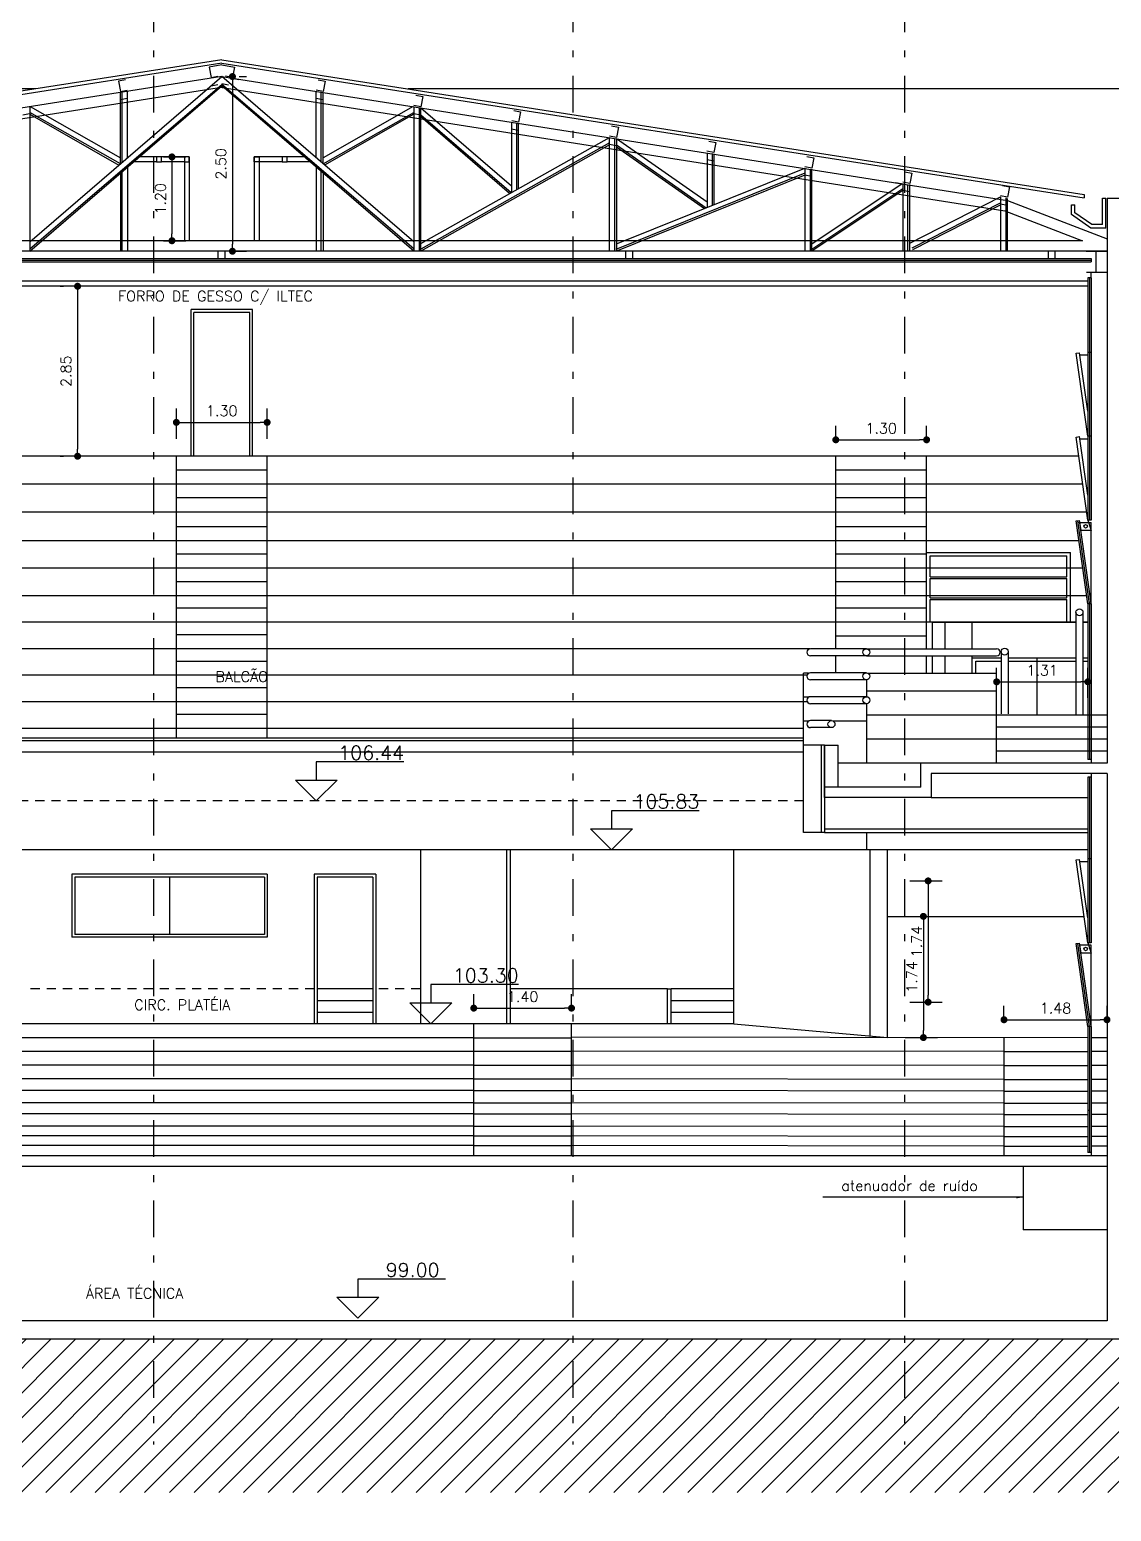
# Model space of a CAD drawing. Extents: x -14 to 107, y -33 to 53.
# Drawn here: x 22.32 to 37.81, y 16.69 to 37.89 of the extents above; entities that cross this region are included whole.
import ezdxf
from ezdxf.enums import TextEntityAlignment as Align

# ---------------------------------------------------------------- set-up
doc = ezdxf.new("R2010")
doc.units = 0
doc.header["$LTSCALE"] = 1.5
doc.header["$MEASUREMENT"] = 0
for name, pattern in [('DASHDOT', [1, 0.5, -0.25, 0, -0.25]), ('DOT', [6.35, 0, -6.35]), ('HIDDEN', [0.375, 0.25, -0.125])]:
    doc.linetypes.add(name, pattern=pattern)
doc.layers.get('0').update_dxf_attribs({"linetype": 'CONTINUOUS'})
doc.layers.get('DEFPOINTS').update_dxf_attribs({"linetype": 'CONTINUOUS'})
for name, color, linetype in [('1', 7, 'CONTINUOUS'), ('2', 1, 'CONTINUOUS'), ('210', 7, 'DOT'), ('3', 2, 'CONTINUOUS'), ('A-ESTRUTURA', 4, 'CONTINUOUS'), ('A-PAREDE', 3, 'CONTINUOUS'), ('A-PORTAS', 7, 'CONTINUOUS'), ('A-REVEST', 1, 'CONTINUOUS'), ('COTAS', 1, 'CONTINUOUS'), ('EIXOS', 7, 'DASHDOT'), ('N-LNHVISTA', 2, 'CONTINUOUS'), ('N-NOTACOES', 7, 'CONTINUOUS'), ('N-PROJEÇÃO', 1, 'HIDDEN'), ('N-TEXTO', 2, 'CONTINUOUS'), ('TEXTO', 2, 'CONTINUOUS')]:
    doc.layers.add(name, color=color, linetype=linetype)
doc.styles.add('COTA', font='romans.shx')
doc.styles.add('REGUA-060', font='simplex.shx', dxfattribs={"height": 0.15})
doc.styles.add('ROMANS', font='romans')
doc.dimstyles.new('DG060-1', dxfattribs={"dimscale": 0.1, "dimtxt": 1.5, "dimasz": 1, "dimexe": 2, "dimexo": 2.5, "dimgap": 0.9, "dimtad": 1, "dimzin": 4, "dimtxsty": 'COTA', "dimblk": 'DOT', "dimblk1": 'DOT', "dimblk2": 'DOT', "dimsah": 1, "dimcen": 0.09, "dimclrd": 1, "dimclre": 1, "dimclrt": 2, "dimazin": 3, "dimtfac": 1, "dimtdec": 4, "dimtix": 1, "dimtmove": 0, "dimatfit": 3, "dimtvp": 2, "dimtolj": 1, "dimtzin": 0})

# ---------------------------------------------------------------- blocks, each defined once
blk = doc.blocks.new('N-1903')
at = {"layer": 'N-NOTACOES', "color": 1}
for p, q in [((0.01255, 0.00562), (0, 0.00562)), ((0, 0.00562), (0, 0.003)), ((-0.003, 0.003), (0.003, 0.003)), ((0, 0), (-0.003, 0.003)), ((0.003, 0.003), (0, 0))]:
    blk.add_line(p, q, dxfattribs=at)
at = {"layer": 'N-NOTACOES', "color": 2, "style": 'ROMANS'}
blk.add_attdef('COTAC', text='', height=0.002, dxfattribs=at).set_placement((0.00785, 0.00691), align=Align.MIDDLE)
blk = doc.blocks.new('DOT')
at = {"color": 0, "linetype": 'BYBLOCK'}
blk.add_line((-0.5, 0), (-1, 0), dxfattribs=at)
at = {"color": 0, "linetype": 'BYBLOCK', "const_width": 0.5}
blk.add_lwpolyline([(-0.25, 0, 1), (0.25, 0, 1)], format="xyb", close=True, dxfattribs=at)
blk = doc.blocks.new('*D38')
at = {"color": 1, "linetype": 'BYBLOCK'}
for p, q in [((24.237, 36.072), (24.557, 36.072)), ((24.357, 35.972), (24.357, 34.972)), ((24.237, 34.872), (24.557, 34.872))]:
    blk.add_line(p, q, dxfattribs=at)
at = {"layer": 'DEFPOINTS', "color": 0, "linetype": 'BYBLOCK'}
for p in [(23.987, 36.072), (23.987, 34.872), (24.357, 34.872)]:
    blk.add_point(p, dxfattribs=at)
at = {"color": 1, "linetype": 'BYBLOCK', "xscale": 0.1, "yscale": 0.1, "zscale": 0.1}
for p, rotation in [((24.357, 36.072), 90), ((24.357, 34.872), 270)]:
    blk.add_blockref('DOT', p, dxfattribs=dict(at, rotation=rotation))
at = {"color": 2, "linetype": 'BYBLOCK', "insert": (24.192, 35.472), "char_height": 0.15, "attachment_point": 5, "rotation": 90, "style": 'COTA'}
blk.add_mtext('\\A1;1.20', dxfattribs=at)
blk = doc.blocks.new('_DOT')
at = {"color": 0, "linetype": 'BYBLOCK'}
blk.add_line((-0.5, 0), (-1, 0), dxfattribs=at)
at = {"color": 0, "linetype": 'BYBLOCK', "const_width": 0.5}
blk.add_lwpolyline([(-0.25, 0, 1), (0.25, 0, 1)], format="xyb", close=True, dxfattribs=at)
blk = doc.blocks.new('*D39')
at = {"color": 1, "linetype": 'BYBLOCK'}
for p, q in [((25.223, 37.122), (25.223, 34.822)), ((25.32, 37.222), (25.423, 37.222)), ((25.265, 34.722), (25.423, 34.722))]:
    blk.add_line(p, q, dxfattribs=at)
at = {"layer": 'DEFPOINTS', "color": 0, "linetype": 'BYBLOCK'}
for p in [(25.07, 37.222), (25.015, 34.722), (25.223, 34.722)]:
    blk.add_point(p, dxfattribs=at)
at = {"color": 1, "linetype": 'BYBLOCK', "xscale": 0.1, "yscale": 0.1, "zscale": 0.1}
for p, rotation in [((25.223, 37.222), 90), ((25.223, 34.722), 270)]:
    blk.add_blockref('DOT', p, dxfattribs=dict(at, rotation=rotation))
at = {"color": 2, "linetype": 'BYBLOCK', "insert": (25.058, 35.972), "char_height": 0.15, "attachment_point": 5, "rotation": 90, "style": 'COTA'}
blk.add_mtext('\\A1;2.50', dxfattribs=at)
blk = doc.blocks.new('*D58')
at = {"color": 1, "linetype": 'BYBLOCK'}
for p, q in [((22.756, 34.221), (22.806, 34.221)), ((23.006, 34.121), (23.006, 31.888)), ((22.756, 31.788), (22.806, 31.788))]:
    blk.add_line(p, q, dxfattribs=at)
at = {"layer": 'DEFPOINTS', "color": 0, "linetype": 'BYBLOCK'}
for p in [(23.006, 34.221), (23.006, 31.788), (23.006, 31.788)]:
    blk.add_point(p, dxfattribs=at)
at = {"color": 1, "linetype": 'BYBLOCK', "xscale": 0.1, "yscale": 0.1, "zscale": 0.1}
for p, rotation in [((23.006, 34.221), 90), ((23.006, 31.788), 270)]:
    blk.add_blockref('DOT', p, dxfattribs=dict(at, rotation=rotation))
at = {"color": 2, "linetype": 'BYBLOCK', "insert": (22.841, 33.004), "char_height": 0.15, "attachment_point": 5, "rotation": 90, "style": 'COTA'}
blk.add_mtext('\\A1;2.85', dxfattribs=at)
blk = doc.blocks.new('*D60')
at = {"color": 1, "linetype": 'BYBLOCK'}
for p, q in [((24.42, 32.038), (24.42, 32.472)), ((25.72, 32.038), (25.72, 32.472)), ((24.52, 32.272), (25.62, 32.272))]:
    blk.add_line(p, q, dxfattribs=at)
at = {"layer": 'DEFPOINTS', "color": 0, "linetype": 'BYBLOCK'}
for p in [(25.72, 32.272), (24.42, 31.788), (25.72, 31.788)]:
    blk.add_point(p, dxfattribs=at)
at = {"color": 1, "linetype": 'BYBLOCK', "xscale": 0.1, "yscale": 0.1, "zscale": 0.1, "rotation": 180}
blk.add_blockref('DOT', (24.42, 32.272), dxfattribs=at)
at = {"color": 1, "linetype": 'BYBLOCK', "xscale": 0.1, "yscale": 0.1, "zscale": 0.1}
blk.add_blockref('DOT', (25.72, 32.272), dxfattribs=at)
at = {"color": 2, "linetype": 'BYBLOCK', "insert": (25.07, 32.437), "char_height": 0.15, "attachment_point": 5, "style": 'COTA'}
blk.add_mtext('\\A1;1.30', dxfattribs=at)
blk = doc.blocks.new('*D61')
at = {"color": 1, "linetype": 'BYBLOCK'}
for p, q in [((33.862, 32.038), (33.862, 32.223)), ((35.162, 32.038), (35.162, 32.223)), ((33.962, 32.023), (35.062, 32.023))]:
    blk.add_line(p, q, dxfattribs=at)
at = {"layer": 'DEFPOINTS', "color": 0, "linetype": 'BYBLOCK'}
for p in [(35.162, 32.023), (33.862, 31.788), (35.162, 31.788)]:
    blk.add_point(p, dxfattribs=at)
at = {"color": 1, "linetype": 'BYBLOCK', "xscale": 0.1, "yscale": 0.1, "zscale": 0.1, "rotation": 180}
blk.add_blockref('DOT', (33.862, 32.023), dxfattribs=at)
at = {"color": 1, "linetype": 'BYBLOCK', "xscale": 0.1, "yscale": 0.1, "zscale": 0.1}
blk.add_blockref('DOT', (35.162, 32.023), dxfattribs=at)
at = {"color": 2, "linetype": 'BYBLOCK', "insert": (34.512, 32.188), "char_height": 0.15, "attachment_point": 5, "style": 'COTA'}
blk.add_mtext('\\A1;1.30', dxfattribs=at)
blk = doc.blocks.new('*D62')
at = {"color": 1, "linetype": 'BYBLOCK'}
for p, q in [((36.27, 23.715), (36.27, 23.922)), ((37.745, 23.715), (37.745, 23.922)), ((36.37, 23.722), (37.645, 23.722))]:
    blk.add_line(p, q, dxfattribs=at)
at = {"layer": 'DEFPOINTS', "color": 0, "linetype": 'BYBLOCK'}
for p in [(37.745, 23.722), (36.27, 23.465), (37.745, 23.465)]:
    blk.add_point(p, dxfattribs=at)
at = {"color": 1, "linetype": 'BYBLOCK', "xscale": 0.1, "yscale": 0.1, "zscale": 0.1, "rotation": 180}
blk.add_blockref('DOT', (36.27, 23.722), dxfattribs=at)
at = {"color": 1, "linetype": 'BYBLOCK', "xscale": 0.1, "yscale": 0.1, "zscale": 0.1}
blk.add_blockref('DOT', (37.745, 23.722), dxfattribs=at)
at = {"color": 2, "linetype": 'BYBLOCK', "insert": (37.008, 23.887), "char_height": 0.15, "attachment_point": 5, "style": 'COTA'}
blk.add_mtext('\\A1;1.48', dxfattribs=at)
blk = doc.blocks.new('*D63')
at = {"color": 1, "linetype": 'BYBLOCK'}
for p, q in [((28.678, 23.914), (28.678, 24.088)), ((30.078, 23.914), (30.078, 24.088)), ((28.778, 23.888), (29.978, 23.888))]:
    blk.add_line(p, q, dxfattribs=at)
at = {"layer": 'DEFPOINTS', "color": 0, "linetype": 'BYBLOCK'}
for p in [(30.078, 23.888), (28.678, 23.664), (30.078, 23.664)]:
    blk.add_point(p, dxfattribs=at)
at = {"color": 1, "linetype": 'BYBLOCK', "xscale": 0.1, "yscale": 0.1, "zscale": 0.1, "rotation": 180}
blk.add_blockref('DOT', (28.678, 23.888), dxfattribs=at)
at = {"color": 1, "linetype": 'BYBLOCK', "xscale": 0.1, "yscale": 0.1, "zscale": 0.1}
blk.add_blockref('DOT', (30.078, 23.888), dxfattribs=at)
at = {"color": 2, "linetype": 'BYBLOCK', "insert": (29.378, 24.053), "char_height": 0.15, "attachment_point": 5, "style": 'COTA'}
blk.add_mtext('\\A1;1.40', dxfattribs=at)
blk = doc.blocks.new('*D67')
at = {"color": 1, "linetype": 'BYBLOCK'}
for p, q in [((36.165, 28.332), (36.165, 28.759)), ((37.47, 28.332), (37.47, 28.759)), ((36.265, 28.559), (37.37, 28.559))]:
    blk.add_line(p, q, dxfattribs=at)
at = {"layer": 'DEFPOINTS', "color": 0, "linetype": 'BYBLOCK'}
for p in [(37.47, 28.559), (36.165, 28.082), (37.47, 28.082)]:
    blk.add_point(p, dxfattribs=at)
at = {"color": 1, "linetype": 'BYBLOCK', "xscale": 0.1, "yscale": 0.1, "zscale": 0.1, "rotation": 180}
blk.add_blockref('DOT', (36.165, 28.559), dxfattribs=at)
at = {"color": 1, "linetype": 'BYBLOCK', "xscale": 0.1, "yscale": 0.1, "zscale": 0.1}
blk.add_blockref('DOT', (37.47, 28.559), dxfattribs=at)
at = {"color": 2, "linetype": 'BYBLOCK', "insert": (36.817, 28.724), "char_height": 0.15, "attachment_point": 5, "style": 'COTA'}
blk.add_mtext('\\A1;1.31', dxfattribs=at)
blk = doc.blocks.new('*D76')
at = {"color": 1, "linetype": 'BYBLOCK'}
for p, q in [((15.287, 25.225), (14.741, 25.225)), ((14.941, 23.567), (14.941, 25.125)), ((15.287, 23.467), (14.741, 23.467)), ((65.62, 18.435), (65.359, 18.435)), ((65.559, 18.335), (65.559, 16.835)), ((65.62, 16.735), (65.359, 16.735))]:
    blk.add_line(p, q, dxfattribs=at)
at = {"layer": 'DEFPOINTS', "color": 0, "linetype": 'BYBLOCK'}
for p in [(14.941, 25.225), (15.537, 25.225), (15.537, 23.467), (65.87, 18.435), (65.559, 16.735), (65.87, 16.735)]:
    blk.add_point(p, dxfattribs=at)
at = {"color": 1, "linetype": 'BYBLOCK', "xscale": 0.1, "yscale": 0.1, "zscale": 0.1}
for p, rotation in [((14.941, 25.225), 90), ((14.941, 23.467), 270), ((65.559, 18.435), 90), ((65.559, 16.735), 270)]:
    blk.add_blockref('DOT', p, dxfattribs=dict(at, rotation=rotation))
at = {"color": 2, "linetype": 'BYBLOCK', "char_height": 0.15, "attachment_point": 5, "rotation": 90, "style": 'COTA'}
for s, insert in [('\\A1;1.76', (14.776, 24.346)), ('\\A1;1.70', (65.394, 17.585))]:
    blk.add_mtext(s, dxfattribs=dict(at, insert=insert))
blk = doc.blocks.new('*D77')
at = {"color": 1, "linetype": 'BYBLOCK'}
for p, q in [((34.853, 25.202), (35.316, 25.202)), ((35.116, 25.102), (35.116, 23.567)), ((34.853, 23.467), (35.316, 23.467)), ((66.82, 18.685), (66.82, 19.431)), ((81.52, 18.685), (81.52, 19.431)), ((66.92, 19.231), (81.42, 19.231))]:
    blk.add_line(p, q, dxfattribs=at)
at = {"layer": 'DEFPOINTS', "color": 0, "linetype": 'BYBLOCK'}
for p in [(34.603, 25.202), (34.603, 23.467), (35.116, 23.467), (81.52, 19.231), (66.82, 18.435), (81.52, 18.435)]:
    blk.add_point(p, dxfattribs=at)
at = {"color": 1, "linetype": 'BYBLOCK', "xscale": 0.1, "yscale": 0.1, "zscale": 0.1}
for p, rotation in [((35.116, 25.202), 90), ((35.116, 23.467), 270), ((66.82, 19.231), 180)]:
    blk.add_blockref('DOT', p, dxfattribs=dict(at, rotation=rotation))
blk.add_blockref('DOT', (81.52, 19.231), dxfattribs=at)
at = {"color": 2, "linetype": 'BYBLOCK', "insert": (34.951, 24.334), "char_height": 0.15, "attachment_point": 5, "rotation": 90, "style": 'COTA'}
blk.add_mtext('\\A1;1.74', dxfattribs=at)
at = {"color": 2, "linetype": 'BYBLOCK', "insert": (74.17, 19.396), "char_height": 0.15, "attachment_point": 5, "style": 'COTA'}
blk.add_mtext('\\A1;14.70', dxfattribs=at)

msp = doc.modelspace()

# ---------------------------------------------------------------- hatches: boundary and pattern name
at = {"layer": 'COTAS'}
h = msp.add_hatch(dxfattribs=at)
h.set_pattern_fill('ANSI31', color=256, scale=2, style=0)
h.set_pattern_definition([(45, (-58.05568, 7.41386), (-0.1767767, 0.1767767), [])])
h.paths.add_polyline_path([(43.711, 20.727), (40.57, 20.727), (40.57, 20.464), (38.07, 20.464), (38.07, 19.148), (12.07, 19.148), (12.07, 20.464), (7.172, 20.464), (7.172, 17.714), (-4.028, 17.714), (-4.028, 20.467), (-4.028, 20.719), (-7.35, 20.719), (-7.35, 16.957), (43.711, 16.957)])

# ---------------------------------------------------------------- linework, layer by layer
at = {"layer": '1'}
for p, q in [((22.32, 34.857), (25.07, 37.222)), ((27.82, 34.857), (25.07, 37.222)), ((22.32, 34.755), (25.07, 37.11)), ((22.32, 34.722), (25.07, 37.089)), ((27.82, 34.755), (25.07, 37.11)), ((27.82, 34.722), (25.07, 37.089)), ((23.619, 35.975), (22.32, 36.71)), ((22.327, 36.792), (23.62, 36.058)), ((27.813, 36.792), (26.52, 36.058)), ((26.521, 35.975), (27.82, 36.71)), ((27.92, 36.775), (29.22, 35.658)), ((22.32, 36.684), (23.598, 35.956)), ((27.82, 36.684), (26.542, 35.956)), ((27.92, 36.675), (29.214, 35.561)), ((29.192, 35.548), (27.92, 36.644)), ((27.92, 34.834), (30.62, 36.351)), ((30.62, 36.273), (27.92, 34.751)), ((30.72, 36.336), (32.02, 35.429)), ((30.62, 36.245), (27.92, 34.722)), ((30.72, 36.246), (32.006, 35.343)), ((30.72, 36.216), (31.98, 35.332)), ((30.72, 34.826), (33.42, 35.911)), ((33.42, 35.839), (30.713, 34.746)), ((33.42, 35.812), (30.72, 34.722)), ((33.52, 34.83), (34.813, 35.692)), ((33.52, 34.752), (34.82, 35.619)), ((34.82, 35.59), (33.52, 34.722)), ((34.92, 34.838), (36.22, 35.499)), ((34.954, 34.772), (36.22, 35.415)), ((34.965, 34.749), (36.22, 35.387))]:
    msp.add_line(p, q, dxfattribs=at)
at = {"layer": '2'}
for p, q in [((23.62, 35.975), (23.62, 36.995)), ((23.645, 35.997), (23.645, 36.995)), ((23.72, 36.061), (23.72, 37.014)), ((26.42, 36.061), (26.42, 37.014)), ((26.495, 35.997), (26.495, 36.995)), ((26.52, 35.975), (26.52, 36.995)), ((22.32, 36.791), (22.32, 34.722)), ((27.82, 36.791), (27.82, 34.722)), ((27.895, 36.779), (27.895, 34.722)), ((27.92, 34.722), (27.92, 36.775)), ((29.22, 36.571), (29.22, 35.564)), ((29.295, 35.609), (29.295, 36.559)), ((29.32, 35.62), (29.32, 36.555)), ((30.62, 34.722), (30.62, 36.351)), ((30.695, 36.336), (30.695, 34.722)), ((30.72, 36.335), (30.72, 34.722)), ((24.135, 36.072), (23.889, 36.072)), ((24.605, 36.072), (24.205, 36.072)), ((24.605, 36.072), (24.605, 34.872)), ((25.535, 36.072), (25.535, 34.872)), ((25.935, 36.072), (25.535, 36.072)), ((26.251, 36.072), (26.005, 36.072)), ((32.02, 36.131), (32.02, 35.349)), ((32.095, 35.378), (32.095, 36.119)), ((32.12, 35.389), (32.12, 36.115)), ((23.645, 34.722), (23.645, 35.863)), ((23.72, 35.927), (23.72, 34.722)), ((24.135, 36.002), (23.808, 36.002)), ((24.535, 36.002), (24.205, 36.002)), ((24.535, 36.002), (24.535, 34.872)), ((25.605, 36.002), (25.605, 34.872)), ((25.935, 36.002), (25.605, 36.002)), ((26.332, 36.002), (26.005, 36.002)), ((26.42, 35.927), (26.42, 34.722)), ((26.495, 34.722), (26.495, 35.863)), ((33.42, 35.911), (33.42, 34.722)), ((33.495, 35.897), (33.495, 34.722)), ((33.52, 34.722), (33.52, 35.895)), ((23.62, 35.841), (23.62, 34.722)), ((26.52, 35.841), (26.52, 34.722)), ((34.82, 35.691), (34.82, 34.722)), ((34.895, 34.722), (34.895, 35.678)), ((34.92, 34.722), (34.92, 35.676)), ((36.22, 35.499), (36.22, 34.722)), ((36.295, 35.484), (36.295, 34.722)), ((36.32, 34.722), (36.32, 35.479))]:
    msp.add_line(p, q, dxfattribs=at)
at = {"layer": '210'}
for p, q in [((24.917, 37.091), (25.07, 37.121)), ((24.917, 37.091), (25.07, 37.121)), ((24.917, 37.091), (25.07, 37.121)), ((24.917, 37.091), (25.07, 37.121)), ((25.07, 37.121), (25.223, 37.091)), ((25.07, 37.121), (25.223, 37.091)), ((25.07, 37.121), (25.223, 37.091)), ((25.07, 37.121), (25.223, 37.091)), ((25.215, 37.198), (36.312, 35.455)), ((23.62, 36.893), (23.72, 36.913)), ((26.42, 36.913), (26.52, 36.893)), ((22.22, 36.674), (22.32, 36.693)), ((27.82, 36.693), (27.92, 36.674)), ((29.22, 36.473), (29.32, 36.454)), ((30.62, 36.254), (30.72, 36.234)), ((32.02, 36.034), (32.12, 36.015)), ((33.42, 35.815), (33.52, 35.795)), ((34.82, 35.595), (34.92, 35.579)), ((36.22, 35.399), (36.32, 35.383))]:
    msp.add_line(p, q, dxfattribs=at)
at = {"layer": '3'}
for points in [[(25.07, 37.39), (24.889, 37.355), (24.917, 37.208), (25.015, 37.227)], [(25.07, 37.39), (25.251, 37.355), (25.223, 37.208), (25.125, 37.227)], [(23.69, 37.177), (23.592, 37.158), (23.62, 37.01), (23.718, 37.029)], [(26.45, 37.177), (26.549, 37.158), (26.52, 37.01), (26.422, 37.029)], [(27.85, 36.957), (27.949, 36.938), (27.92, 36.791), (27.822, 36.81)], [(29.25, 36.737), (29.349, 36.718), (29.32, 36.571), (29.222, 36.59)], [(30.65, 36.518), (30.749, 36.499), (30.72, 36.352), (30.622, 36.371)], [(32.046, 36.299), (32.144, 36.28), (32.115, 36.133), (32.017, 36.152)], [(33.448, 36.079), (33.546, 36.06), (33.518, 35.913), (33.42, 35.932)], [(34.85, 35.859), (34.949, 35.84), (34.92, 35.693), (34.822, 35.712)], [(36.25, 35.663), (36.349, 35.644), (36.32, 35.497), (36.222, 35.516)]]:
    msp.add_lwpolyline(points, dxfattribs=at)
at = {"layer": 'A-ESTRUTURA'}
for p, q in [((37.745, 35.483), (37.745, 27.396)), ((37.373, 30.726), (37.356, 30.843)), ((37.47, 30.873), (37.52, 30.726)), ((37.52, 30.726), (37.373, 30.726)), ((35.077, 27.053), (35.077, 27.396)), ((37.745, 27.396), (35.077, 27.396)), ((37.745, 27.246), (35.227, 27.246)), ((35.227, 27.246), (35.227, 26.903)), ((37.745, 27.246), (37.745, 19.414)), ((33.702, 26.903), (33.702, 27.053)), ((35.077, 27.053), (33.702, 27.053)), ((35.227, 26.903), (33.702, 26.903)), ((37.47, 24.823), (37.52, 24.676)), ((37.373, 24.676), (37.356, 24.793)), ((37.52, 24.676), (37.373, 24.676)), ((37.745, 21.774), (12.395, 21.774)), ((37.745, 21.62), (12.395, 21.62)), ((37.745, 19.414), (12.395, 19.414)), ((38.07, 19.148), (12.07, 19.148))]:
    msp.add_line(p, q, dxfattribs=at)
at = {"layer": 'A-ESTRUTURA', "color": 6}
for p, q in [((37.445, 34.722), (37.745, 34.722)), ((37.588, 34.422), (37.588, 34.722)), ((37.453, 34.422), (37.745, 34.422))]:
    msp.add_line(p, q, dxfattribs=at)
at = {"layer": 'A-PAREDE', "color": 7}
for p, q in [((25.07, 37.463), (12.72, 35.535)), ((25.07, 37.412), (12.72, 35.484)), ((25.07, 37.463), (37.42, 35.535)), ((25.07, 37.412), (37.42, 35.484)), ((37.42, 35.535), (37.42, 35.484)), ((37.42, 35.535), (37.42, 35.484))]:
    msp.add_line(p, q, dxfattribs=at)
at = {"layer": 'A-PAREDE'}
for p, q in [((37.745, 35.483), (38.07, 35.483)), ((37.52, 34.618), (37.52, 34.568)), ((33.652, 27.653), (33.652, 26.403)), ((33.702, 27.653), (33.898, 27.653)), ((33.702, 27.053), (33.702, 27.653)), ((33.702, 27.053), (33.702, 27.653)), ((33.702, 27.653), (33.702, 26.403)), ((33.898, 27.053), (33.898, 27.653)), ((33.702, 26.403), (33.652, 26.403)), ((33.702, 26.453), (37.47, 26.453)), ((33.702, 26.403), (37.47, 26.403))]:
    msp.add_line(p, q, dxfattribs=at)
at = {"layer": 'A-PAREDE', "color": 3}
for p, q in [((12.62, 34.618), (37.52, 34.618)), ((12.62, 34.593), (37.52, 34.593)), ((12.62, 34.568), (37.52, 34.568))]:
    msp.add_line(p, q, dxfattribs=at)
at = {"layer": 'A-PORTAS'}
for p, q in [((25.722, 25.804), (22.925, 25.804)), ((22.925, 25.804), (22.925, 24.904)), ((25.682, 25.764), (22.965, 25.764)), ((22.965, 25.764), (22.965, 24.944)), ((25.682, 25.764), (25.682, 24.944)), ((25.722, 25.804), (25.722, 24.904)), ((27.275, 25.804), (26.395, 25.804)), ((26.395, 25.804), (26.395, 23.664)), ((27.235, 25.764), (26.435, 25.764)), ((26.435, 25.764), (26.435, 23.664)), ((27.235, 25.764), (27.235, 23.664)), ((27.275, 25.804), (27.275, 23.664)), ((25.722, 24.904), (22.925, 24.904)), ((25.682, 24.944), (22.965, 24.944))]:
    msp.add_line(p, q, dxfattribs=at)
at = {"layer": 'A-PORTAS', "color": 1}
msp.add_line((24.324, 25.764), (24.324, 24.944), dxfattribs=at)
at = {"layer": 'A-REVEST', "color": 2}
for p, q in [((37.47, 34.342), (37.47, 30.873)), ((37.495, 34.342), (37.495, 30.873)), ((37.52, 34.342), (37.52, 30.873)), ((37.52, 33.273), (37.47, 33.273)), ((37.52, 32.073), (37.47, 32.073)), ((37.303, 30.861), (37.353, 30.868)), ((37.47, 29.673), (37.303, 30.861)), ((37.495, 29.676), (37.328, 30.864)), ((37.331, 30.84), (37.356, 30.843)), ((37.356, 30.843), (37.353, 30.868)), ((37.52, 29.679), (37.353, 30.868)), ((37.52, 30.873), (37.47, 30.873)), ((37.491, 29.701), (37.516, 29.704)), ((37.52, 29.679), (37.516, 29.704)), ((37.47, 29.673), (37.52, 29.679)), ((37.52, 29.673), (37.47, 29.673)), ((37.47, 29.673), (37.47, 27.446)), ((37.495, 29.673), (37.495, 27.446)), ((37.52, 29.673), (37.52, 27.446)), ((37.52, 27.446), (37.47, 27.446)), ((37.47, 27.196), (37.47, 24.823)), ((37.52, 27.196), (37.47, 27.196)), ((37.495, 27.196), (37.495, 24.823)), ((37.52, 27.196), (37.52, 24.823)), ((37.52, 26.023), (37.47, 26.023)), ((37.303, 24.811), (37.353, 24.818)), ((37.495, 23.626), (37.328, 24.814)), ((37.356, 24.793), (37.353, 24.818)), ((37.52, 23.629), (37.353, 24.818)), ((37.52, 24.823), (37.47, 24.823)), ((37.47, 23.623), (37.303, 24.811)), ((37.47, 23.623), (37.52, 23.629)), ((37.495, 23.623), (37.47, 23.623)), ((37.52, 23.623), (37.47, 23.623)), ((37.47, 23.623), (37.47, 21.824)), ((37.495, 23.623), (37.495, 21.824)), ((37.52, 23.629), (37.516, 23.654)), ((37.52, 23.623), (37.52, 21.824)), ((37.495, 22.423), (37.47, 22.423)), ((37.52, 21.824), (37.47, 21.824))]:
    msp.add_line(p, q, dxfattribs=at)
at = {"layer": 'EIXOS', "color": 32, "ltscale": 0.7}
for p, q in [((24.095, 38.385), (24.095, 17.642)), ((30.095, 38.385), (30.095, 17.642)), ((34.845, 38.385), (34.845, 17.642))]:
    msp.add_line(p, q, dxfattribs=at)
at = {"layer": 'N-LNHVISTA', "color": 2}
for p, q in [((25.07, 37.222), (13.82, 35.447)), ((25.07, 37.222), (36.32, 35.447)), ((25.094, 37.071), (13.86, 35.298)), ((25.046, 37.071), (36.28, 35.298)), ((36.32, 35.447), (37.745, 34.901)), ((37.68, 35.103), (37.68, 35.481)), ((37.68, 35.481), (37.73, 35.481)), ((37.73, 35.053), (37.73, 35.481)), ((36.28, 35.298), (37.392, 34.872)), ((37.236, 35.387), (37.286, 35.387)), ((37.236, 35.248), (37.236, 35.387)), ((37.514, 35.053), (37.236, 35.248)), ((37.286, 35.274), (37.286, 35.387)), ((37.53, 35.103), (37.286, 35.274)), ((37.73, 35.053), (37.514, 35.053)), ((37.68, 35.103), (37.53, 35.103)), ((37.392, 34.872), (12.748, 34.872)), ((37.745, 34.722), (12.395, 34.722)), ((37.52, 34.342), (37.47, 34.342))]:
    msp.add_line(p, q, dxfattribs=at)
at = {"layer": 'N-LNHVISTA', "color": 1}
for p, q in [((22.403, 37.047), (12.07, 37.047)), ((38.07, 37.047), (27.737, 37.047)), ((24.63, 31.788), (24.63, 33.886)), ((25.51, 33.886), (24.63, 33.886)), ((24.67, 31.788), (24.67, 33.846)), ((25.47, 33.846), (24.67, 33.846)), ((25.47, 31.788), (25.47, 33.846)), ((25.51, 31.788), (25.51, 33.886)), ((37.303, 33.261), (37.353, 33.268)), ((37.47, 32.073), (37.303, 33.261)), ((37.47, 32.432), (37.353, 33.268)), ((37.357, 33.238), (37.47, 33.238)), ((37.303, 32.061), (37.353, 32.068)), ((37.47, 30.873), (37.303, 32.061)), ((37.47, 31.232), (37.353, 32.068)), ((37.357, 32.038), (37.47, 32.038)), ((37.357, 30.838), (37.52, 30.838)), ((37.52, 29.679), (37.52, 30.838)), ((35.062, 29.411), (34.992, 29.411)), ((35.242, 29.411), (35.242, 29.032)), ((35.242, 29.411), (37.301, 29.411)), ((35.422, 29.411), (35.422, 29.032)), ((35.815, 29.032), (35.815, 29.411)), ((37.401, 29.411), (37.47, 29.411)), ((34.3, 29.032), (33.498, 29.032)), ((34.3, 28.932), (33.498, 28.932)), ((34.3, 29.032), (36.165, 29.032)), ((34.3, 28.932), (36.165, 28.932)), ((35.242, 28.932), (35.242, 28.682)), ((35.422, 28.932), (35.422, 28.682)), ((35.815, 28.682), (35.815, 28.932)), ((35.815, 28.904), (36.231, 28.904)), ((35.865, 28.854), (36.231, 28.854)), ((35.865, 28.682), (35.865, 28.854)), ((36.331, 28.904), (37.301, 28.904)), ((36.331, 28.854), (37.301, 28.854)), ((36.738, 28.904), (36.738, 28.082)), ((37.401, 28.904), (37.47, 28.904)), ((37.401, 28.854), (37.47, 28.854)), ((33.4, 28.339), (33.4, 28.682)), ((33.472, 28.682), (33.4, 28.682)), ((34.326, 28.682), (36.165, 28.682)), ((36.165, 28.423), (36.165, 28.682)), ((34.3, 28.589), (34.3, 28.346)), ((36.165, 28.423), (34.3, 28.423)), ((36.165, 28.082), (36.165, 28.423)), ((37.303, 26.011), (37.353, 26.018)), ((37.47, 24.823), (37.303, 26.011)), ((37.47, 25.182), (37.353, 26.018)), ((37.357, 25.988), (37.47, 25.988)), ((37.52, 24.788), (37.357, 24.788)), ((37.52, 23.629), (37.52, 24.788)), ((28.678, 23.465), (30.078, 23.465)), ((28.678, 23.273), (30.078, 23.273)), ((36.27, 23.266), (37.47, 23.266)), ((37.745, 23.266), (37.52, 23.266)), ((28.678, 23.074), (30.078, 23.074)), ((36.27, 23.067), (37.47, 23.067)), ((37.745, 23.067), (37.52, 23.067)), ((28.678, 22.874), (30.078, 22.874)), ((28.678, 22.708), (30.078, 22.708)), ((36.27, 22.867), (37.47, 22.867)), ((36.27, 22.702), (37.47, 22.702)), ((37.745, 22.867), (37.52, 22.867)), ((37.745, 22.702), (37.52, 22.702)), ((28.677, 22.533), (30.077, 22.533)), ((36.269, 22.527), (37.469, 22.527)), ((37.744, 22.527), (37.519, 22.527)), ((28.677, 22.373), (30.077, 22.373)), ((36.269, 22.367), (37.469, 22.367)), ((37.744, 22.367), (37.519, 22.367)), ((28.677, 22.06), (30.077, 22.06)), ((28.678, 22.2), (30.078, 22.2)), ((36.269, 22.193), (37.469, 22.193)), ((37.744, 22.193), (37.519, 22.193)), ((28.677, 21.92), (30.077, 21.92)), ((36.269, 22.053), (37.469, 22.053)), ((36.269, 21.913), (37.469, 21.913)), ((37.744, 22.053), (37.519, 22.053)), ((37.744, 21.913), (37.519, 21.913))]:
    msp.add_line(p, q, dxfattribs=at)
at = {"layer": 'N-LNHVISTA', "color": 7}
for p, q in [((25.02, 34.618), (25.02, 34.722)), ((25.12, 34.618), (25.12, 34.722)), ((30.855, 34.618), (30.855, 34.722)), ((30.955, 34.618), (30.955, 34.722)), ((36.905, 34.618), (36.905, 34.722)), ((37.005, 34.618), (37.005, 34.722)), ((37.47, 34.294), (12.67, 34.294)), ((37.47, 34.221), (12.67, 34.221)), ((37.341, 31.788), (12.799, 31.788)), ((24.42, 29.411), (24.42, 31.788)), ((25.72, 29.411), (25.72, 31.788)), ((33.862, 29.032), (33.862, 31.788)), ((35.162, 29.032), (35.162, 31.788)), ((25.72, 31.589), (24.42, 31.589)), ((35.162, 31.589), (33.862, 31.589)), ((37.397, 31.389), (12.743, 31.389)), ((25.72, 31.193), (24.42, 31.193)), ((35.162, 31.193), (33.862, 31.193)), ((12.687, 30.993), (37.453, 30.993)), ((25.72, 30.776), (24.42, 30.776)), ((35.162, 30.776), (33.862, 30.776)), ((37.343, 30.576), (12.797, 30.576)), ((25.72, 30.387), (24.42, 30.387)), ((35.162, 30.387), (33.862, 30.387)), ((37.398, 30.187), (12.742, 30.187)), ((25.72, 29.99), (24.42, 29.99)), ((35.162, 29.99), (33.862, 29.99)), ((37.453, 29.79), (12.687, 29.79)), ((25.72, 29.611), (24.42, 29.611)), ((35.162, 29.611), (33.862, 29.611)), ((37.301, 29.411), (14.898, 29.411)), ((24.42, 27.753), (24.42, 29.411)), ((25.72, 27.753), (25.72, 29.411)), ((35.062, 29.411), (34.992, 29.411)), ((37.47, 29.411), (37.401, 29.411)), ((25.72, 29.231), (24.42, 29.231)), ((35.162, 29.213), (33.862, 29.213)), ((33.49, 29.031), (16.65, 29.031)), ((25.72, 28.852), (24.42, 28.852)), ((33.862, 28.682), (33.862, 28.932)), ((35.162, 28.682), (35.162, 28.932)), ((33.45, 28.652), (16.69, 28.652)), ((34.3, 28.689), (33.498, 28.689)), ((25.72, 28.472), (24.42, 28.472)), ((34.3, 28.589), (33.498, 28.589)), ((33.454, 28.272), (16.74, 28.272)), ((33.4, 27.996), (33.4, 28.339)), ((33.472, 28.339), (33.4, 28.339)), ((34.3, 28.346), (33.498, 28.346)), ((34.3, 28.246), (33.498, 28.246)), ((34.3, 28.246), (34.3, 27.739)), ((25.72, 28.092), (24.42, 28.092)), ((33.4, 27.653), (33.4, 27.996)), ((33.472, 27.996), (33.4, 27.996)), ((33.8, 28.003), (33.498, 28.003)), ((34.3, 27.996), (33.826, 27.996)), ((37.745, 28.082), (34.3, 28.082)), ((34.3, 27.996), (34.3, 27.396)), ((36.165, 27.396), (36.165, 28.082)), ((33.4, 27.892), (16.74, 27.892)), ((33.8, 27.903), (33.498, 27.903)), ((37.745, 27.91), (36.165, 27.91)), ((37.745, 27.739), (34.3, 27.739)), ((37.745, 27.567), (36.165, 27.567)), ((27.915, 26.153), (27.915, 23.664)), ((29.154, 23.664), (29.154, 26.153)), ((29.204, 23.664), (29.204, 26.153)), ((32.404, 23.664), (32.404, 26.153)), ((32.404, 23.664), (32.404, 26.153)), ((34.353, 23.489), (34.353, 26.153)), ((34.603, 23.467), (34.603, 26.153)), ((34.603, 24.567), (34.603, 25.202)), ((34.603, 25.202), (37.417, 25.202)), ((27.235, 24.164), (26.435, 24.164)), ((27.235, 23.994), (26.435, 23.994)), ((31.454, 24.164), (29.204, 24.164)), ((31.454, 23.664), (31.454, 24.164)), ((31.454, 24.164), (31.504, 24.164)), ((32.404, 24.164), (31.504, 24.164)), ((31.504, 23.664), (31.504, 24.164)), ((32.404, 23.994), (31.504, 23.994)), ((27.235, 23.824), (26.435, 23.824)), ((32.404, 23.824), (31.504, 23.824))]:
    msp.add_line(p, q, dxfattribs=at)
at = {"layer": 'N-LNHVISTA'}
for p, q in [((37.52, 34.342), (37.52, 34.422)), ((33.4, 27.753), (16.74, 27.753)), ((33.4, 27.715), (16.74, 27.715)), ((33.4, 26.403), (33.4, 27.653)), ((33.702, 27.653), (33.4, 27.653)), ((33.4, 27.553), (16.74, 27.553)), ((35.077, 27.396), (33.898, 27.396)), ((37.52, 27.446), (37.52, 27.396)), ((37.52, 27.246), (37.52, 27.196)), ((35.227, 26.903), (37.47, 26.903)), ((33.652, 26.403), (33.4, 26.403)), ((34.3, 26.403), (34.3, 26.153)), ((37.47, 26.153), (12.67, 26.153)), ((32.404, 23.664), (17.736, 23.664)), ((28.678, 21.774), (28.678, 23.664)), ((30.078, 21.774), (30.078, 23.671)), ((32.404, 23.664), (34.603, 23.467)), ((28.678, 23.465), (20.474, 23.465)), ((37.47, 23.464), (30.078, 23.472)), ((36.27, 23.465), (36.27, 21.774)), ((37.745, 23.465), (37.52, 23.465)), ((28.678, 23.266), (20.474, 23.266)), ((36.27, 23.266), (30.078, 23.273)), ((28.678, 23.074), (20.474, 23.074)), ((36.27, 23.067), (30.078, 23.074)), ((28.678, 22.874), (20.474, 22.874)), ((28.678, 22.708), (20.474, 22.708)), ((36.27, 22.867), (30.078, 22.874)), ((36.27, 22.702), (30.078, 22.708)), ((28.678, 22.533), (20.474, 22.533)), ((36.269, 22.527), (30.078, 22.533)), ((28.678, 22.373), (20.474, 22.373)), ((36.269, 22.367), (30.078, 22.373)), ((28.678, 22.2), (20.474, 22.2)), ((28.678, 22.06), (20.474, 22.06)), ((36.269, 22.053), (30.077, 22.06)), ((36.269, 22.193), (30.078, 22.2)), ((28.677, 21.92), (20.472, 21.92)), ((36.269, 21.913), (30.077, 21.92)), ((37.52, 21.824), (37.52, 21.774)), ((36.545, 21.62), (36.545, 20.714))]:
    msp.add_line(p, q, dxfattribs=at)
at = {"layer": 'N-LNHVISTA', "color": 3}
for p, q in [((37.301, 29.555), (37.301, 28.082)), ((37.401, 29.555), (37.401, 28.082)), ((36.231, 28.992), (36.231, 28.103)), ((36.331, 28.992), (36.331, 28.103))]:
    msp.add_line(p, q, dxfattribs=at)
at = {"layer": 'N-LNHVISTA', "color": 7, "linetype": 'HIDDEN', "ltscale": 0.35}
for p, q in [((26.395, 24.164), (22.275, 24.164)), ((27.915, 24.164), (27.275, 24.164))]:
    msp.add_line(p, q, dxfattribs=at)
at = {"layer": 'N-LNHVISTA', "color": 3}
for points in [[(24.135, 36.002), (24.205, 36.002), (24.205, 36.072), (24.135, 36.072)], [(24.535, 36.002), (24.605, 36.002), (24.605, 36.072), (24.535, 36.072)], [(25.535, 36.072), (25.605, 36.072), (25.605, 36.002), (25.535, 36.002)], [(25.935, 36.002), (26.005, 36.002), (26.005, 36.072), (25.935, 36.072)]]:
    msp.add_lwpolyline(points, close=True, dxfattribs=at)
at = {"layer": 'N-LNHVISTA'}
for centre in [(37.439, 30.785), (37.439, 24.735)]:
    msp.add_circle(centre, 0.026, dxfattribs=at)
at = {"layer": 'N-LNHVISTA', "color": 3}
for centre in [(37.351, 29.555), (36.281, 28.992)]:
    msp.add_circle(centre, 0.05, dxfattribs=at)
at = {"layer": 'N-LNHVISTA', "color": 1}
msp.add_circle((34.3, 28.982), 0.05, dxfattribs=at)
at = {"layer": 'N-LNHVISTA', "color": 7}
for centre in [(34.3, 28.639), (34.3, 28.296), (33.8, 27.953)]:
    msp.add_circle(centre, 0.05, dxfattribs=at)
at = {"layer": 'N-LNHVISTA', "color": 1}
for centre, start, end in [((33.498, 28.982), 90, 270), ((36.165, 28.982), 270, 90)]:
    msp.add_arc(centre, 0.05, start, end, dxfattribs=at)
at = {"layer": 'N-LNHVISTA', "color": 7}
for centre in [(33.498, 28.639), (33.498, 28.296), (33.498, 27.953)]:
    msp.add_arc(centre, 0.05, 90, 270, dxfattribs=at)
at = {"layer": 'N-NOTACOES', "color": 1}
for p, q in [((31.905, 26.714), (30.651, 26.714)), ((30.651, 26.714), (30.651, 26.453)), ((30.351, 26.453), (30.951, 26.453)), ((30.651, 26.153), (30.351, 26.453)), ((30.951, 26.453), (30.651, 26.153))]:
    msp.add_line(p, q, dxfattribs=at)
at = {"layer": 'N-PROJEÇÃO', "color": 7, "linetype": 'HIDDEN', "ltscale": 0.35}
msp.add_line((33.4, 26.853), (16.74, 26.853), dxfattribs=at)
at = {"layer": 'N-TEXTO'}
for p, q in [((35.162, 29.411), (35.162, 30.411)), ((35.162, 30.411), (37.22, 30.411)), ((35.212, 30.361), (37.17, 30.361)), ((35.212, 30.061), (35.212, 30.361)), ((37.17, 30.061), (37.17, 30.361)), ((37.22, 29.411), (37.22, 30.411)), ((35.212, 30.061), (37.17, 30.061)), ((35.212, 30.036), (37.17, 30.036)), ((35.212, 29.761), (35.212, 30.036)), ((37.17, 29.761), (37.17, 30.036)), ((35.212, 29.761), (37.17, 29.761)), ((35.212, 29.411), (35.212, 29.736)), ((35.212, 29.736), (37.17, 29.736)), ((37.17, 29.411), (37.17, 29.736)), ((35.162, 29.555), (35.162, 29.555)), ((37.745, 20.714), (36.545, 20.714))]:
    msp.add_line(p, q, dxfattribs=at)

# ---------------------------------------------------------------- block references
at = {"layer": 'A-ESTRUTURA', "xscale": 100, "yscale": 100, "zscale": 100}
for p, values in [((26.424, 26.853), {'COTAC': '106.44'}), ((28.065, 23.664), {'COTAC': '103.30'}), ((27.018, 19.449), {'COTAC': '99.00'})]:
    msp.add_blockref('N-1903', p, dxfattribs=at).add_auto_attribs(values)

# ---------------------------------------------------------------- texts
at = {"layer": 'N-NOTACOES', "color": 2, "style": 'ROMANS'}
msp.add_attdef('105.83', text='0,00', height=0.2, dxfattribs=at).set_placement((31.436, 26.844), align=Align.MIDDLE)
at = {"layer": 'N-TEXTO', "color": 3, "char_height": 0.15, "attachment_point": 4, "style": 'REGUA-060'}
for s, insert in [('FORRO DE GESSO C/ ILTEC', (23.585, 34.055)), ('BALCÃO', (24.98, 28.633)), ('CIRC. PLATÉIA', (23.817, 23.935)), ('ÁREA TÉCNICA', (23.125, 19.807))]:
    msp.add_mtext(s, dxfattribs=dict(at, insert=insert))
at = {"layer": 'TEXTO', "color": 2, "insert": (35.895, 21.346), "char_height": 0.15, "attachment_point": 6, "style": 'COTA'}
msp.add_mtext('atenuador de ruído', dxfattribs=at)

# ---------------------------------------------------------------- dimensions: what is measured, and where the dimension line sits
at = {"layer": 'COTAS'}
for base, p1, p2, picture, middle in [((25.223, 34.722), (25.07, 37.222), (25.015, 34.722), '*D39', (25.058, 35.972)), ((24.357, 34.872), (23.987, 36.072), (23.987, 34.872), '*D38', (24.192, 35.472))]:
    dim = msp.add_linear_dim(base=base, p1=p1, p2=p2, angle=90, dimstyle='DG060-1', dxfattribs=at)
    dim.commit()
    dim.dimension.update_dxf_attribs({"geometry": picture, "text_midpoint": middle})
at = {"layer": 'N-TEXTO'}
dim = msp.add_linear_dim(base=(23.006, 31.788), p1=(23.006, 34.221), p2=(23.006, 31.788), angle=90, text='2.85', dimstyle='DG060-1', dxfattribs=at)
dim.commit()
dim.dimension.update_dxf_attribs({"geometry": '*D58', "text_midpoint": (22.841, 33.004)})
for base, p1, p2, picture, middle in [((25.72, 32.272), (24.42, 31.788), (25.72, 31.788), '*D60', (25.07, 32.437)), ((35.162, 32.023), (33.862, 31.788), (35.162, 31.788), '*D61', (34.512, 32.188)), ((37.47, 28.5592), (36.1646, 28.0819), (37.47, 28.0819), '*D67', (36.8173, 28.7242)), ((30.078, 23.888), (28.678, 23.664), (30.078, 23.664), '*D63', (29.378, 24.053)), ((37.745023782, 23.721836987), (36.270023782, 23.465021436), (37.745023782, 23.465021436), '*D62', (37.007523782, 23.886836987))]:
    dim = msp.add_linear_dim(base=base, p1=p1, p2=p2, dimstyle='DG060-1', dxfattribs=at)
    dim.commit()
    dim.dimension.update_dxf_attribs({"geometry": picture, "text_midpoint": middle})
dim = msp.add_linear_dim(base=(81.587, 19.738), p1=(66.887, 18.942), p2=(81.587, 18.942), dimstyle='DG060-1', dxfattribs=at)
dim.commit()
dim.dimension.update_dxf_attribs({"geometry": '*D77', "text_midpoint": (74.237, 19.903), "insert": (0.068, 0.507)})
for base, p1, p2, picture, middle in [((65.559, 16.735), (65.87, 18.435), (65.87, 16.735), '*D76', (65.394, 17.585)), ((14.941, 25.225), (15.537, 23.467), (15.537, 25.225), '*D76', (14.776, 24.346)), ((35.1163, 23.4668), (34.60337, 25.20177), (34.60337, 23.4668), '*D77', (34.9513, 24.33428))]:
    dim = msp.add_linear_dim(base=base, p1=p1, p2=p2, angle=90, dimstyle='DG060-1', dxfattribs=at)
    dim.commit()
    dim.dimension.update_dxf_attribs({"geometry": picture, "text_midpoint": middle})

# ---------------------------------------------------------------- leaders
at = {"layer": 'TEXTO', "color": 1, "annotation_type": 0, "has_hookline": 1, "hookline_direction": 1, "text_width": 2.221}
msp.add_leader([(36.545, 21.181), (35.985, 21.181)], dimstyle='DG060-1', dxfattribs=at)

doc.saveas('drawing.dxf')
